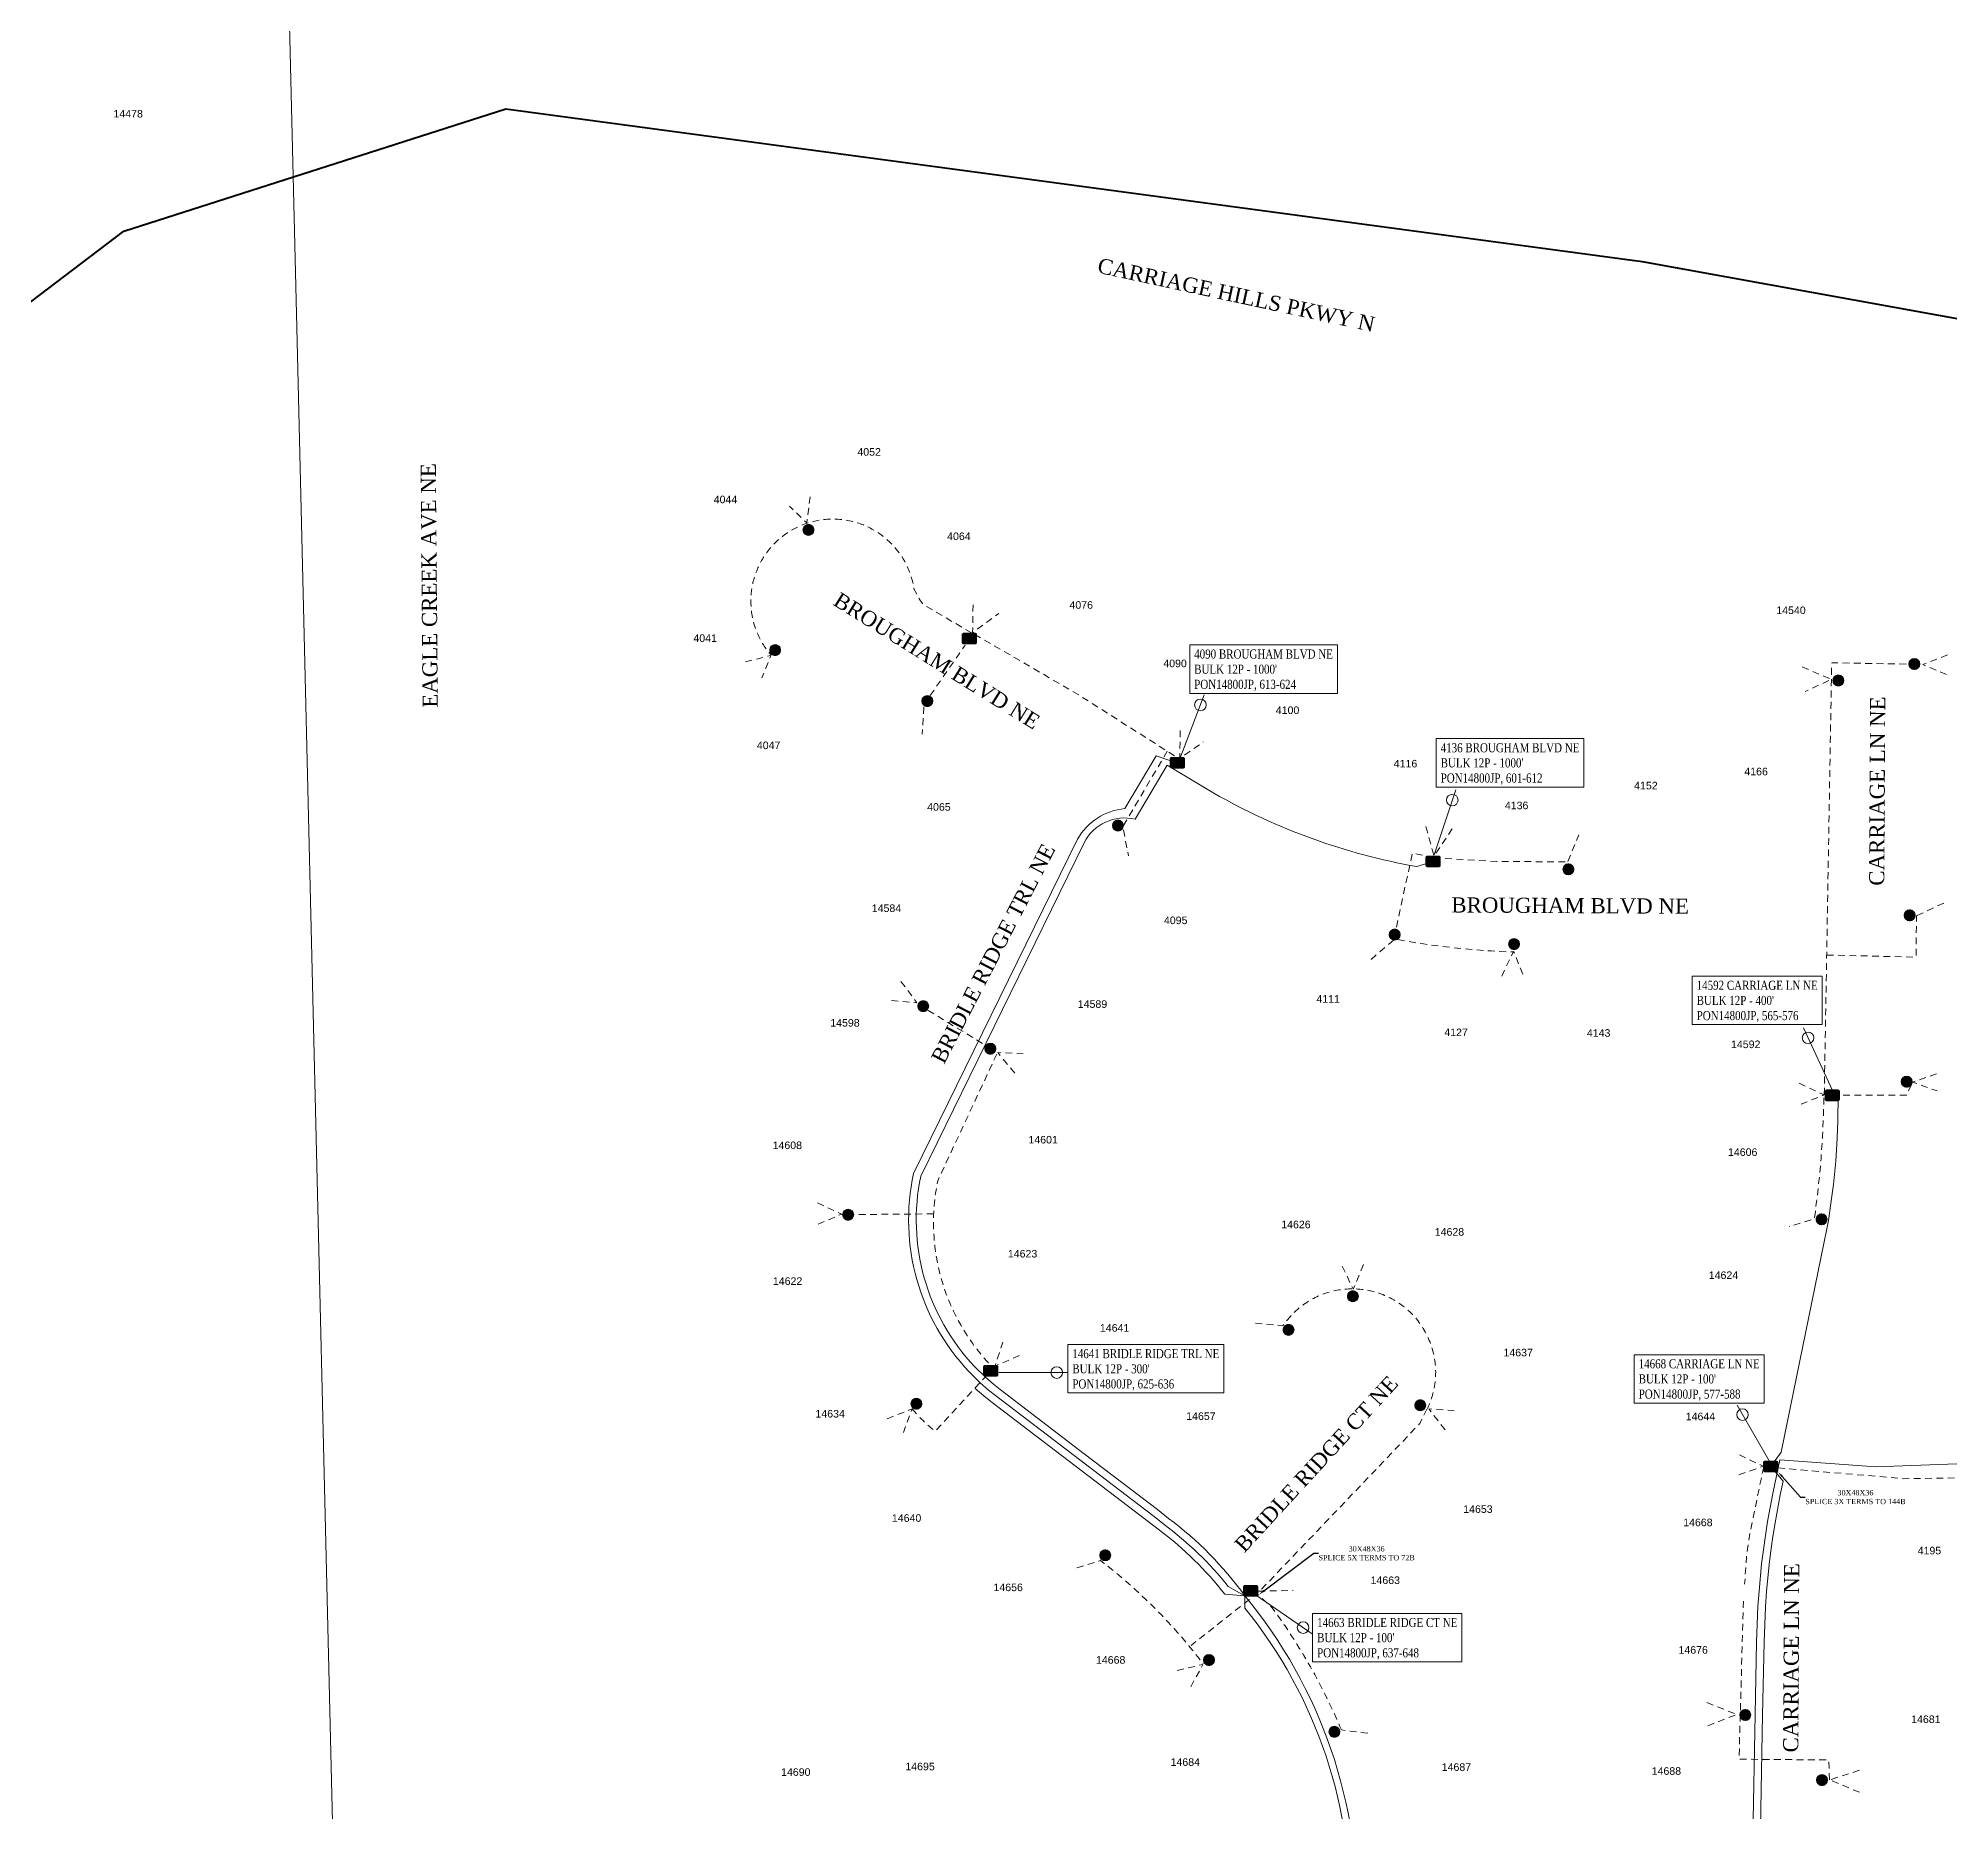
# Model space of a CAD drawing. Header units: feet. Extents: x 865220 to 2781189, y -2240498 to 970979.
# Drawn here: x 2770012 to 2771275, y 961651 to 962823 of the extents above; entities that cross this region are included whole.
import ezdxf
from ezdxf import colors
from ezdxf.entities.mleader import LeaderData, LeaderLine
from ezdxf.enums import TextEntityAlignment as Align
from ezdxf.lldxf.tags import DXFTag
from ezdxf.math import Vec2, Vec3

# ---------------------------------------------------------------- set-up
doc = ezdxf.new("R2010")
doc.units = ezdxf.units.FT
doc.header["$LTSCALE"] = 0.015
doc.header["$MEASUREMENT"] = 0
doc.linetypes.add('DASHED', pattern=[5, 3, -2])
for name, color, linetype in [('144B', 112, '144B'), ('72B', 112, '72B'), ('DETAIL', 7, 'Continuous'), ('DROP BURIED', 7, 'DASHED'), ('F1', 112, 'F1'), ('NOTES', 7, 'Continuous'), ('Scott County Addresses', 7, 'Continuous'), ('STREET NAME', 7, 'Continuous'), ('TAIL', 1, 'MST'), ('TELEPHONE STRUCT-PROP', 6, 'Continuous'), ('TERMINALS', 7, 'Continuous')]:
    doc.layers.add(name, color=color, linetype=linetype)
doc.layers.add('RUNNING LINE (UNDERGROUND)', color=10, linetype='Continuous', lineweight=40)
doc.layers.add('WORK BOUNDARY', color=110, linetype='Continuous', lineweight=40)
doc.styles.add('Dimensions 100', font='arial.ttf')
doc.styles.add('Line', font='txt.shx', dxfattribs={"height": 3})
doc.styles.add('SIMPLEX', font='times.ttf', dxfattribs={"width": 0.8})
doc.styles.get("Standard").update_dxf_attribs({"font": 'times.ttf'})
doc.styles.add('Utilities', font='arial.ttf', dxfattribs={"height": 2.5})
tags = doc.linetypes.add('144B', pattern='A,80,-5,["144B",Line,S=1.5,R=0,X=0,Y=-1.5],-24', length=109).pattern_tags.tags
tags[6] = DXFTag(74, 10)
tags = doc.linetypes.add('72B', pattern='A,80,-5,["72B",Line,S=1.5,R=0,X=0,Y=-1.5],-20', length=105).pattern_tags.tags
tags[6] = DXFTag(74, 10)
tags = doc.linetypes.add('F1', pattern='A,15,-5,["F1",Line,S=1.5,R=0,X=0,Y=-1.5],-12', length=32).pattern_tags.tags
tags[6] = DXFTag(74, 10)
tags = doc.linetypes.add('MST', pattern='A,5,-5,5,-5,["TAIL",Line,S=1.5,R=0,X=0,Y=-1.5],-20', length=40).pattern_tags.tags
tags[10] = DXFTag(74, 10)

# ---------------------------------------------------------------- blocks, each defined once
blk = doc.blocks.new('ACMAP_ANN_TEMPLATE_Scott County Address')
at = {"layer": 'Scott County Addresses', "style": 'Dimensions 100'}
blk.add_attdef('ScottCountyAddress', (0, 0), '', height=50, dxfattribs=at)
blk = doc.blocks.new('NEW HH')
at = {"ltscale": 40, "true_color": 0xffffff}
h = blk.add_hatch(color=7, dxfattribs=at)
h.dxf.hatch_style = 1
h.paths.add_polyline_path([(-0.061, -0.031, 0.414214), (-0.046, -0.046), (0.046, -0.046, 0.414214), (0.061, -0.031), (0.061, 0.031, 0.414214), (0.046, 0.046), (-0.046, 0.046, 0.414214), (-0.061, 0.031)])
at = {"layer": 'RUNNING LINE (UNDERGROUND)', "color": 6, "lineweight": 0, "const_width": 0.005, "flags": 128}
blk.add_lwpolyline([(-0.061, 0.031), (-0.061, -0.031, 0.414214), (-0.046, -0.046), (0.046, -0.046, 0.414214), (0.061, -0.031), (0.061, 0.031, 0.414214), (0.046, 0.046), (-0.046, 0.046, 0.414214)], format="xyb", close=True, dxfattribs=at)
at = {"layer": 'TELEPHONE STRUCT-PROP', "color": 18, "true_color": 0x000000, "style": 'Utilities'}
blk.add_text('HH', height=0.05, dxfattribs=at).set_placement((0, 0), align=Align.MIDDLE_CENTER)
blk = doc.blocks.new('TERMINAL')
at = {"lineweight": 5, "ltscale": 0.5, "flags": 128}
blk.add_lwpolyline([(-0.1, -0.6), (-0.1, 44.8)], dxfattribs=at)
at = {"lineweight": 5, "ltscale": 0.5}
blk.add_circle((-0.1, 37.6), 3.83, dxfattribs=at)
blk = doc.blocks.new('Proposed FlowerPot')
at = {"lineweight": 5, "ltscale": 100, "true_color": 0xffffff}
h = blk.add_hatch(color=7, dxfattribs=at)
h.dxf.hatch_style = 1
h.paths.add_polyline_path([(-0.06, 0, 0.414214), (0, -0.06, 0.414214), (0.06, 0, 0.414214), (0, 0.06, 0.414214)])
at = {"lineweight": 5, "ltscale": 100}
blk.add_circle((0, 0), 0.0604, dxfattribs=at)
at = {"layer": 'RUNNING LINE (UNDERGROUND)', "color": 6, "lineweight": 5, "const_width": 0.00907, "flags": 128}
blk.add_lwpolyline([(-0.06, 0, -0.414214), (0, 0.06, -0.414214), (0.06, 0, -0.414214), (0, -0.06, -0.414214), (-0.06, 0)], format="xyb", dxfattribs=at)
at = {"color": 18, "linetype": 'ByBlock', "lineweight": 5, "ltscale": 100, "true_color": 0x000000, "style": 'Dimensions 100'}
blk.add_text('F', height=0.0744, dxfattribs=at).set_placement((-0.029, -0.037))

msp = doc.modelspace()

# ---------------------------------------------------------------- hatches: boundary and pattern name
at = {"layer": 'NOTES', "lineweight": 5, "ltscale": 50}
h = msp.add_hatch(dxfattribs=at)
h.set_pattern_fill('ANSI31', color=1, scale=200)
h.set_pattern_definition([(45, (-77373.197, -38338.257), (-17.67766953, 17.67766953), [])])
edge = h.paths.add_edge_path()
edge.add_arc((-36684104.4, 974184.5), 39453460.3, 359.97783818, 359.97815546)
edge.add_line((2769353.1, 959142.5), (2769353.1, 959142.5))
edge.add_line((2769353.1, 959142.5), (2769353.2, 959362.5))
edge.add_line((2769353.2, 959362.5), (2770280.2, 959367.3))
edge.add_line((2770280.2, 959367.3), (2770301.1, 958927.5))
edge.add_line((2770301.1, 958927.5), (2770012.9, 958926))
edge.add_line((2770012.9, 958926), (2769897.9, 958925.4))
edge.add_line((2769897.9, 958925.4), (2769552.9, 958923.9))
edge.add_line((2769552.9, 958923.9), (2769353, 958924.1))

# ---------------------------------------------------------------- linework, layer by layer
at = {"layer": '144B', "lineweight": 5, "ltscale": 100, "flags": 128}
msp.add_lwpolyline([(2770945.8, 961166.2), (2770963.9, 961176.6), (2771119.5, 961180.1), (2771120.1, 961214.5, 0.289077), (2771137.8, 961242.7), (2771139.1, 961313.6), (2771143.6, 961553.5), (2771146.6, 961715.5), (2771147.5, 961763.4), (2771148.4, 961787), (2771149.2, 961797.1), (2771150.9, 961815.1), (2771152.1, 961824.4), (2771153.4, 961833.7), (2771154.9, 961843), (2771158.3, 961861.6), (2771162.9, 961883.8), (2771226.4, 961879.2), (2771464.1, 961887.9), (2771564, 961891.5), (2771763.8, 961898.9), (2771863.7, 961902.5), (2771927.8, 961904.9), (2771936.8, 961905.5), (2771938.9, 961905.7), (2771948.3, 961906.8), (2771953, 961907.4), (2771963.2, 961909.5), (2771970.7, 961911.3), (2771978.1, 961913.3), (2771987.3, 961915.7), (2771999.7, 961920.7), (2772006.7, 961923.7), (2772017.1, 961928.7), (2772027.2, 961934.2), (2772033.7, 961938.1), (2772042.3, 961943.8), (2772072.3, 961964.6), (2772139.2, 962012.7)], format="xyb", dxfattribs=at)
at = {"layer": '72B', "lineweight": 5, "ltscale": 100, "flags": 128}
msp.add_lwpolyline([(2770809.5, 961794, -0.181434), (2770884, 961577.7), (2770883.6, 961555.2), (2770879.1, 961315.3), (2770877.8, 961241.1, 0.463267), (2770906.9, 961210.3), (2770944, 961211), (2770944.8, 961169)], format="xyb", dxfattribs=at)
at = {"layer": 'DROP BURIED', "lineweight": 5, "ltscale": 100, "flags": 128}
for points in [[(2770522.4, 962519.9), (2770520.2, 962502.6), (2770508.7, 962513.7)], [(2770630, 962448.6), (2770629.7, 962430), (2770647, 962442.8)], [(2770601.7, 962388.5), (2770624.7, 962421.8)], [(2770763.1, 962348.8), (2770699, 962389.5), (2770632.7, 962428.1)], [(2770479.6, 962410.8), (2770496.5, 962415.1), (2770490.5, 962400.3)], [(2771177.8, 962407.5), (2771196.9, 962399.2), (2771179.7, 962391.3)], [(2771192.3, 962124.9), (2771197.2, 962410.2), (2771256.6, 962409.2)], [(2771273.7, 962415.4), (2771257.4, 962409.1), (2771274, 962402.1)], [(2770597.5, 962381.1), (2770596.5, 962363)], [(2770766.9, 962365.5), (2770766.6, 962346.9), (2770782.1, 962357.9)], [(2770758.3, 962351.8), (2770728.9, 962301.9), (2770732.7, 962282.6)], [(2770946.6, 962300.6), (2770934.5, 962282.5), (2770929.1, 962302.4)], [(2771022.9, 962279), (2771030.2, 962296.6)], [(2770934.3, 962281.3), (2770975.7, 962279), (2771023.1, 962278.7)], [(2771193.9, 962217.2), (2771252.9, 962215.8), (2771253.2, 962243.2)], [(2771253.6, 962243.2), (2771272.6, 962252.2)], [(2770893, 962214.3), (2770907.9, 962227.2)], [(2770979.2, 962203.2), (2770987.1, 962219.6), (2770994.1, 962202.3)], [(2770582.4, 962199.8), (2770592.9, 962185.7), (2770576.2, 962187.2)], [(2770600.3, 962180.6), (2770638.5, 962157.4)], [(2770657.5, 962139.1), (2770646.4, 962152.7), (2770663.1, 962152)], [(2771175.7, 962132.5), (2771192.1, 962124.8), (2771176.4, 962118.4)], [(2771197.2, 962124.7), (2771246.5, 962124.7), (2771250.8, 962133.3)], [(2771266.5, 962138.6), (2771250.8, 962133.3), (2771266.9, 962127.4)], [(2770527.3, 962053.5), (2770543.2, 962046), (2770527.8, 962039.5)], [(2770604, 962046.2), (2770543.2, 962045.7)], [(2770887.9, 962012.7), (2770881.1, 961996.5), (2770873.9, 962011.6)], [(2770660.6, 961952.7), (2770644.5, 961945.6), (2770649.6, 961961.5)], [(2770573.3, 961910.9), (2770589.7, 961917.4), (2770584, 961901.7)], [(2770941.8, 961903.5), (2770931.1, 961917.4), (2770947.8, 961916.2)], [(2771135.9, 961873.9), (2771152, 961879.5), (2771135.8, 961887.2)], [(2771152.3, 961879.1), (2771143.1, 961835.2), (2771140.9, 961819.4), (2771139.7, 961801.6)], [(2771195.8, 961672.3), (2771195.3, 961685.5), (2771136, 961686), (2771138.9, 961791.3)], [(2770764.8, 961744.6), (2770781.9, 961748.6), (2770773.9, 961733.9)], [(2771114.8, 961723.4), (2771134.6, 961715.5), (2771115.3, 961708.1)], [(2770890.7, 961703.1), (2770873.3, 961705.3)], [(2771215.5, 961678.7), (2771195.8, 961672.3), (2771215.6, 961664.1)]]:
    msp.add_lwpolyline(points, dxfattribs=at)
for points in [[(2770629, 962430), (2770599.2, 962447.5), (2770596.7, 962449.4), (2770594.9, 962451.9), (2770593.1, 962455), (2770591, 962459.1, 1.332152), (2770496.6, 962415.3)], [(2770934.3, 962281.6), (2770920.2, 962284.5), (2770908, 962227.9, 0.039962), (2770987.2, 962219.2)], [(2770645.7, 962151.8), (2770606.7, 962068.1, 0.245668), (2770641.6, 961946.3)], [(2771192, 962122.9, -0.032419), (2771185.7, 962042.9), (2771169, 962037.8)], [(2770816.5, 961974.1), (2770834.7, 961972.2, -0.93295), (2770930.1, 961917.6)], [(2770589.7, 961917.4, 0.046108), (2770605, 961902.6), (2770641.4, 961942.2)], [(2770698.6, 961812.4), (2770714.3, 961817.2, -0.066882), (2770782, 961749)]]:
    msp.add_lwpolyline(points, format="xyb", dxfattribs=at)
at = {"layer": 'F1', "lineweight": 5, "ltscale": 100, "flags": 128}
msp.add_lwpolyline([(2770211.3, 965249), (2770206.3, 965241.6), (2770193, 964588.4), (2770180.2, 964087.5), (2770173, 963343.6), (2770175, 963033.8), (2770178.5, 962831.5), (2770183.1, 962640.8), (2770215.9, 961266), (2770216.9, 961224.3), (2770181.9, 961220.6), (2770172.1, 961214.6)], dxfattribs=at)
at = {"layer": 'TAIL', "lineweight": 5, "ltscale": 100, "flags": 128}
for points in [[(2770765.7, 962343.8), (2770750.9, 962348.7), (2770730.2, 962313.9, 0.245534), (2770699, 962293.7), (2770590.7, 962072.9, 0.247384), (2770627.4, 961941.9), (2770634.8, 961934.6), (2770640.3, 961929.8), (2770644.8, 961926.2), (2770700.5, 961883.8), (2770748.8, 961847), (2770756.2, 961841.1, -0.063929), (2770798.6, 961800.1), (2770809.5, 961794, -0.075972)], [(2770933.9, 962279), (2770923.1, 962275.6, -0.086886), (2770789, 962324.2), (2770758.2, 962342.5), (2770737.1, 962306.9, 0.34579), (2770703.4, 962291.4), (2770595.5, 962071.2, 0.246076), (2770631, 961945.4), (2770638.2, 961938.3), (2770643.5, 961933.7), (2770647.9, 961930.1), (2770703.5, 961887.7), (2770751.8, 961850.9), (2770759.2, 961845.1, -0.075908), (2770809.5, 961794)], [(2770631.4, 961930.9), (2770637.1, 961926), (2770641.8, 961922.2), (2770697.5, 961879.8), (2770745.7, 961843), (2770753.2, 961837.2, -0.066206), (2770796.3, 961795), (2770809.5, 961794)], [(2770809.5, 961794), (2770809.6, 961785.7, -0.181451), (2770879, 961577.8), (2770878.6, 961555.3), (2770877.6, 961482.8), (2770883.3, 961473.2)]]:
    msp.add_lwpolyline(points, format="xyb", dxfattribs=at)
for points in [[(2771156.9, 961879.3), (2771163.9, 961888.8), (2771192.3, 962027.8), (2771193.8, 962035.3), (2771195, 962041.9), (2771197.4, 962058), (2771198.4, 962065.7), (2771199.9, 962081), (2771200.4, 962088.6), (2771200.8, 962096.3), (2771201.2, 962107.8), (2771201.5, 962124.5)], [(2771147.1, 961473.9), (2771148.6, 961553.4), (2771151.6, 961715.4), (2771152.5, 961763.2), (2771153.4, 961786.7), (2771154.1, 961796.7), (2771155.9, 961814.5), (2771157, 961823.7), (2771158.3, 961833), (2771159.8, 961842.1), (2771163.2, 961860.6), (2771165.1, 961869.6), (2771157.2, 961879.2)]]:
    msp.add_lwpolyline(points, dxfattribs=at)
at = {"layer": 'WORK BOUNDARY', "ltscale": 50, "flags": 128}
msp.add_lwpolyline([(2769269, 960384.1), (2769479.4, 960787.5), (2769311.6, 962120), (2770069, 962695.4), (2770321.4, 962776.2), (2771072.1, 962675.2), (2771295.7, 962634.7), (2771407.4, 962626.2), (2771573.9, 962655.7), (2771788.9, 962723.2), (2771970.1, 962746.3), (2772905, 962818.2)], dxfattribs=at)

# ---------------------------------------------------------------- block references
at = {"lineweight": 5}
for name, p, xscale, yscale, zscale in [('Proposed FlowerPot', (2770521.3, 962498), 60, 60, 30), ('Proposed FlowerPot', (2770499.3, 962418.6), 60, 60, 30), ('NEW HH', (2770627.6, 962426.2), 80, 80, 40), ('Proposed FlowerPot', (2771251.8, 962409.4), 60, 60, 30), ('Proposed FlowerPot', (2771201.6, 962398.5), 60, 60, 30), ('Proposed FlowerPot', (2770599.8, 962384.9), 60, 60, 30), ('NEW HH', (2770765, 962344.2), 80, 80, 40), ('Proposed FlowerPot', (2770725.7, 962302.7), 60, 60, 30), ('NEW HH', (2770933.9, 962279), 80, 80, 40), ('Proposed FlowerPot', (2771023.3, 962273.8), 60, 60, 30), ('Proposed FlowerPot', (2771248.7, 962243.4), 60, 60, 30), ('Proposed FlowerPot', (2770908.5, 962230.7), 60, 60, 30), ('Proposed FlowerPot', (2770987.4, 962224.4), 60, 60, 30), ('Proposed FlowerPot', (2770597.1, 962183.4), 60, 60, 30), ('Proposed FlowerPot', (2770641.4, 962155.3), 60, 60, 30), ('Proposed FlowerPot', (2771246.7, 962133.5), 60, 60, 30), ('NEW HH', (2771197.6, 962124.5), 80, 80, 40), ('Proposed FlowerPot', (2770547.5, 962045.6), 60, 60, 30), ('Proposed FlowerPot', (2771190.5, 962042.6), 60, 60, 30), ('Proposed FlowerPot', (2770880.9, 961991.8), 60, 60, 30), ('Proposed FlowerPot', (2770838.4, 961969.6), 60, 60, 30), ('NEW HH', (2770641.7, 961942.5), 80, 80, 40), ('Proposed FlowerPot', (2770592.6, 961920.8), 60, 60, 30), ('Proposed FlowerPot', (2770925.4, 961919.8), 60, 60, 30), ('NEW HH', (2771156.9, 961879.3), 80, 80, 40), ('Proposed FlowerPot', (2770717.3, 961820.7), 60, 60, 30), ('NEW HH', (2770813.4, 961797.2), 80, 80, 40), ('Proposed FlowerPot', (2770785.9, 961751.5), 60, 60, 30), ('Proposed FlowerPot', (2771140.1, 961715.2), 60, 60, 30), ('Proposed FlowerPot', (2770868.7, 961704.1), 60, 60, 30), ('Proposed FlowerPot', (2771190.8, 961672.2), 60, 60, 30)]:
    msp.add_blockref(name, p, dxfattribs=dict(at, xscale=xscale, yscale=yscale, zscale=zscale))
at = {"layer": 'Scott County Addresses', "lineweight": 5, "xscale": 0.1, "yscale": 0.1, "zscale": 0.1}
for p, values in [((2770062.2, 962770.4), {'ScottCountyAddress': '14478'}), ((2770553.6, 962547), {'ScottCountyAddress': '4052'}), ((2770458.7, 962515.6), {'ScottCountyAddress': '4044'}), ((2770612.9, 962491.3), {'ScottCountyAddress': '4064'}), ((2770693.7, 962445.9), {'ScottCountyAddress': '4076'}), ((2771160.6, 962442.4), {'ScottCountyAddress': '14540'}), ((2770445.3, 962424), {'ScottCountyAddress': '4041'}), ((2770755.7, 962407.3), {'ScottCountyAddress': '4090'}), ((2770830, 962376.4), {'ScottCountyAddress': '4100'}), ((2770487.2, 962353.2), {'ScottCountyAddress': '4047'}), ((2770907.9, 962341.1), {'ScottCountyAddress': '4116'}), ((2771066.7, 962326.6), {'ScottCountyAddress': '4152'}), ((2771139.5, 962335.9), {'ScottCountyAddress': '4166'}), ((2770599.7, 962312.5), {'ScottCountyAddress': '4065'}), ((2770563.1, 962245.6), {'ScottCountyAddress': '14584'}), ((2770756.1, 962237.6), {'ScottCountyAddress': '4095'}), ((2770699.2, 962182.3), {'ScottCountyAddress': '14589'}), ((2770856.8, 962185.7), {'ScottCountyAddress': '4111'}), ((2770535.7, 962169.9), {'ScottCountyAddress': '14598'}), ((2770941.3, 962163.6), {'ScottCountyAddress': '4127'}), ((2771035.5, 962163.2), {'ScottCountyAddress': '4143'}), ((2771130.7, 962155.7), {'ScottCountyAddress': '14592'}), ((2770497.6, 962089), {'ScottCountyAddress': '14608'}), ((2770666.6, 962092.7), {'ScottCountyAddress': '14601'}), ((2771128.7, 962084.5), {'ScottCountyAddress': '14606'}), ((2770833.6, 962036.7), {'ScottCountyAddress': '14626'}), ((2770935, 962031.8), {'ScottCountyAddress': '14628'}), ((2770653, 962017.4), {'ScottCountyAddress': '14623'}), ((2770497.8, 961999.3), {'ScottCountyAddress': '14622'}), ((2771116, 962003.2), {'ScottCountyAddress': '14624'}), ((2770713.8, 961968.4), {'ScottCountyAddress': '14641'}), ((2770980.4, 961952.1), {'ScottCountyAddress': '14637'}), ((2770525.9, 961911.7), {'ScottCountyAddress': '14634'}), ((2770770.8, 961910.1), {'ScottCountyAddress': '14657'}), ((2771100.8, 961909.9), {'ScottCountyAddress': '14644'}), ((2770953.8, 961848.7), {'ScottCountyAddress': '14653'}), ((2770576.4, 961842.8), {'ScottCountyAddress': '14640'}), ((2771099.1, 961839.9), {'ScottCountyAddress': '14668'}), ((2771254, 961821.3), {'ScottCountyAddress': '4195'}), ((2770643.5, 961797), {'ScottCountyAddress': '14656'}), ((2770892.6, 961801.7), {'ScottCountyAddress': '14663'}), ((2770711.2, 961749.1), {'ScottCountyAddress': '14668'}), ((2771096, 961755.7), {'ScottCountyAddress': '14676'}), ((2771249.7, 961709.9), {'ScottCountyAddress': '14681'}), ((2770760.5, 961681.6), {'ScottCountyAddress': '14684'}), ((2770503.2, 961675), {'ScottCountyAddress': '14690'}), ((2770585.3, 961678.7), {'ScottCountyAddress': '14695'}), ((2770939.6, 961678.3), {'ScottCountyAddress': '14687'}), ((2771078.3, 961675.7), {'ScottCountyAddress': '14688'})]:
    msp.add_blockref('ACMAP_ANN_TEMPLATE_Scott County Address', p, dxfattribs=at).add_auto_attribs(values)
at = {"layer": 'Scott County Addresses', "lineweight": 5}
ref = msp.add_blockref('ACMAP_ANN_TEMPLATE_Scott County Address', (2770982.2, 962331.6), dxfattribs=dict(at, xscale=0.1, yscale=0.1, zscale=0.1))
ref.add_attrib('ScottCountyAddress', '4136', (2770981.3, 962313.5), dxfattribs={"height": 5, "style": 'Dimensions 100'})
at = {"layer": 'TERMINALS', "lineweight": 5, "ltscale": 0.5, "xscale": -1}
for p, rotation in [((2770766.7, 962347.3), 339.0942157959254), ((2770934.6, 962283.9), 341.5926752905168), ((2771197.3, 962128.3), 24.87174027436071), ((2770647.7, 961941.5), 269.9823386973977), ((2771157, 961881), 29.99999999999997), ((2770817.2, 961794.4), 235.2663902015454)]:
    msp.add_blockref('TERMINAL', p, dxfattribs=dict(at, rotation=rotation))

# ---------------------------------------------------------------- texts
at = {"layer": 'STREET NAME', "lineweight": 5, "ltscale": 40, "char_height": 10, "attachment_point": 1}
for s, insert, rotation in [('CARRIAGE HILLS PKWY N', (2770713.7, 962677.8), 347.8216), ('EAGLE CREEK AVE NE', (2770266.4, 962380.5), 90.451), ('BROUGHAM BLVD NE', (2770542.2, 962457.3), 328.0507), ('CARRIAGE LN NE', (2771221.9, 962263), 89.6813), ('BRIDLE RIDGE TRL NE', (2770601.9, 962149.2), 62.61), ('BROUGHAM BLVD NE', (2770946, 962255.3), 359.6813), ('BRIDLE RIDGE CT NE', (2770801.9, 961828.7), 47.4825), ('CARRIAGE LN NE', (2771165.1, 961690.5), 89.6813)]:
    msp.add_mtext(s, dxfattribs=dict(at, insert=insert, rotation=rotation))

# ---------------------------------------------------------------- next in the draw order: texts
at = {"layer": 'TERMINALS', "lineweight": 5, "ltscale": 0.5, "char_height": 6, "attachment_point": 1, "style": 'SIMPLEX', "bg_fill": 19, "box_fill_scale": 1.5, "bg_fill_color": 256, "bg_fill_transparency": 0}
for s, insert in [("4090 BROUGHAM BLVD NE\\PBULK 12P - 1000'\\PPON14800JP, 613-624", (2770776.1, 962419)), ("4136 BROUGHAM BLVD NE\\PBULK 12P - 1000'\\PPON14800JP, 601-612", (2770938.9, 962357.1)), ("14592 CARRIAGE LN NE\\PBULK 12P - 400'\\PPON14800JP, 565-576", (2771108, 962200.2)), ("14641 BRIDLE RIDGE TRL NE\\PBULK 12P - 300'\\PPON14800JP, 625-636", (2770695.6, 961956.9)), ("14668 CARRIAGE LN NE\\PBULK 12P - 100'\\PPON14800JP, 577-588", (2771069.7, 961950.2)), ("14663 BRIDLE RIDGE CT NE\\PBULK 12P - 100'\\PPON14800JP, 637-648", (2770857.3, 961779.3))]:
    msp.add_mtext(s, dxfattribs=dict(at, insert=insert))

# ---------------------------------------------------------------- next in the draw order: leaders
at = {"layer": 'DETAIL', "lineweight": 5, "ltscale": 5}
ml = msp.add_multileader_mtext('Standard', dxfattribs=at)
ml.set_content('30X48X36\\PSPLICE 3X TERMS TO 144B', color=256)
ml.set_leader_properties()
ml.build(insert=Vec2(0, 0))
ml.multileader.update_dxf_attribs({"has_text_frame": 1, "text_left_attachment_type": 2, "text_right_attachment_type": 2, "dogleg_length": 3})
ctx = ml.context
ctx.base_point, ctx.char_height, ctx.landing_gap_size, ctx.plane_origin = Vec3(2771179.7, 961859.1), 3.5, 1.5, Vec3(2771233.8, 961930.1)
ctx.left_attachment, ctx.right_attachment, ctx.text_align_type = 2, 2, 1
notes = []
notes.append((ctx, [(1, (1, 1, 0), (2771176.7, 961859.1), (1, 0), 3, [(0, [(2771161.8, 961875.7)], 0, [])])]))
ctx.mtext.insert, ctx.mtext.alignment, ctx.mtext.flow_direction = Vec3(2771212.9, 961863.8), 2, 5
ctx.mtext.has_bg_fill, ctx.mtext.bg_color, ctx.mtext.bg_scale_factor, ctx.mtext.bg_transparency, ctx.mtext.use_window_bg_color = 1, -1027028792, 1.5, 0, 1
ml = msp.add_multileader_mtext('Standard', dxfattribs=at)
ml.set_content('30X48X36\\PSPLICE 5X TERMS TO 72B', color=256)
ml.set_leader_properties()
ml.build(insert=Vec2(0, 0))
ml.multileader.update_dxf_attribs({"has_text_frame": 1, "text_left_attachment_type": 2, "text_right_attachment_type": 2, "dogleg_length": 3})
ctx = ml.context
ctx.base_point, ctx.char_height, ctx.landing_gap_size, ctx.plane_origin = Vec3(2770858.1, 961822), 3.5, 1.5, Vec3(2770890.9, 961849.2)
ctx.left_attachment, ctx.right_attachment, ctx.text_align_type = 2, 2, 1
notes.append((ctx, [(1, (1, 1, 0), (2770855.1, 961822), (1, 0), 3, [(0, [(2770818.9, 961794.8)], 0, [])])]))
ctx.mtext.insert, ctx.mtext.alignment, ctx.mtext.flow_direction = Vec3(2770890, 961826.7), 2, 5
ctx.mtext.has_bg_fill, ctx.mtext.bg_color, ctx.mtext.bg_scale_factor, ctx.mtext.bg_transparency, ctx.mtext.use_window_bg_color = 1, -1027028792, 1.5, 0, 1
for ctx, leaders in notes:
    for number, flags, end, landing, length, lines in leaders:
        leader = LeaderData()
        leader.index, (leader.has_last_leader_line, leader.has_dogleg_vector, leader.attachment_direction) = number, flags
        leader.last_leader_point, leader.dogleg_vector, leader.dogleg_length = Vec3(end), Vec3(landing), length
        for number, points, colour, breaks in lines:
            line = LeaderLine()
            line.index, line.vertices, line.color, line.breaks = number, Vec3.list(points), colors.encode_raw_color(colour), breaks
            leader.lines.append(line)
        ctx.leaders.append(leader)

# ---------------------------------------------------------------- next in the draw order: linework, layer by layer
at = {"layer": 'DROP BURIED', "lineweight": 5, "ltscale": 100, "flags": 128}
for points in [[(2770929.8, 961917.3), (2770925.2, 961907.8), (2770819.3, 961796.9), (2770774, 961761.1)], [(2771161.7, 961878.4), (2771244.9, 961871.3), (2771297.3, 961872.1), (2771394.2, 961876.2)], [(2770818.5, 961797), (2770841.4, 961797.4)]]:
    msp.add_lwpolyline(points, dxfattribs=at)
msp.add_lwpolyline([(2770873.3, 961705.3, 0.059549), (2770827.7, 961785.9), (2770818.2, 961794.9)], format="xyb", dxfattribs=at)

doc.saveas('drawing.dxf')
